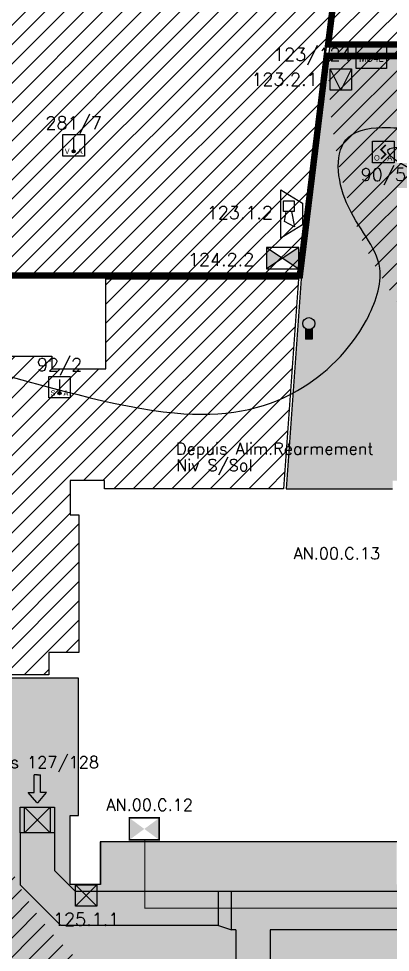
# Model space of a CAD drawing. Header units: millimetres. Extents: x 336 to 452, y 10719 to 10810.
# Drawn here: x 397.19 to 405.84, y 10745.4 to 10767.13 of the extents above; entities that cross this region are included whole.
import ezdxf
from ezdxf.enums import TextEntityAlignment as Align

# ---------------------------------------------------------------- set-up
doc = ezdxf.new("R2010")
doc.units = ezdxf.units.MM
doc.header["$LTSCALE"] = 5
doc.linetypes.add('SLD', pattern=[0])
for name, color, linetype in [('ATEIS MISE EN SECURITE', 7, 'Continuous'), ('ATEIS ZONES MES', 7, 'Continuous'), ('BEG-EXT', 10, 'Continuous'), ('JCC-ADRESSAGE', 6, 'Continuous'), ('JCC-ALARME GENERALE SELECTIVE', 3, 'Continuous'), ('JCC-CCF', 6, 'Continuous'), ('JCC-DIFFUSEUR SONORE', 3, 'Continuous'), ('JCC-FILERIE SDI', 6, 'Continuous'), ('JCC-INDICATEUR ACTION', 1, 'Continuous'), ('JCC-LOCAUX', 4, 'Continuous'), ('JCC-OPTIQUE_A', 1, 'Continuous'), ('JCC-THERMOSTATIQUE_A', 1, 'Continuous'), ('JCC-THERMOVELOCIMETRIQUE_A', 1, 'Continuous'), ('JCC-VENTOUSE_PCF', 1, 'Continuous'), ('JCC-ZONING ZDA-ZDM', 5, 'Continuous')]:
    doc.layers.add(name, color=color, linetype=linetype)
doc.styles.add('HELVL', font='ROMAND.SHX')
doc.styles.add('LOCAUX', font='romans.shx', dxfattribs={"width": 0.75})
doc.styles.add('TEXTE', font='romans.shx')
pattern_1 = [(44.99999999999999, (338.3446151864333, 10612.06473129156), (-0.2245064030267288, 0.2245064030267288), [])]

# ---------------------------------------------------------------- blocks, each defined once
blk = doc.blocks.new('clapet coupe feu_Réarm élect')
at = {"layer": 'JCC-CCF'}
h = blk.add_hatch(color=0, dxfattribs=at)
h.paths.add_polyline_path([(-3.762705020045077, 2.499999999999997), (-3.762705020045077, -2.500000000000003), (-3.552713678800501e-15, -2.664528384765027e-15)])
h.paths.add_polyline_path([(3.76270502004507, 2.499999999999997), (-3.552713678800501e-15, -2.664528384765027e-15), (3.76270502004507, -2.500000000000002)])
at = {"layer": 'JCC-CCF', "color": 0}
for p, q in [((3.76270502004507, 2.499999999999997), (-3.762705020045077, -2.500000000000003)), ((-3.762705020045077, 2.499999999999997), (3.76270502004507, -2.500000000000003))]:
    blk.add_line(p, q, dxfattribs=at)
blk.add_lwpolyline([(3.76270502004507, 2.499999999999997), (-3.762705020045077, 2.499999999999997), (-3.762705020045077, -2.500000000000003), (3.76270502004507, -2.500000000000003)], close=True, dxfattribs=at)
at = {"layer": 'JCC-ADRESSAGE', "style": 'TEXTE'}
blk.add_attdef('ADRESSE', text='', height=3, dxfattribs=at).set_placement((-3.552713678800501e-15, 4.999999999999996), align=Align.MIDDLE)
at = {"layer": 'JCC-LOCAUX', "style": 'LOCAUX', "width": 0.85, "flags": 8}
for p in [(0, 13.75), (0, 11.25), (0, 8.75)]:
    blk.add_attdef('PIECE', text='', height=1.75, dxfattribs=at).set_placement(p, align=Align.MIDDLE)
blk = doc.blocks.new('alarme générale selective')
at = {"layer": 'JCC-ALARME GENERALE SELECTIVE', "color": 0}
for p, q in [((2.499999999999996, -2.500000000000004), (-2.500000000000004, 2.499999999999996)), ((-2.500000000000004, -2.500000000000004), (2.499999999999996, 2.499999999999996))]:
    blk.add_line(p, q, dxfattribs=at)
blk.add_lwpolyline([(-2.500000000000004, 2.499999999999996), (2.499999999999996, 2.499999999999996), (2.499999999999996, -2.500000000000004), (-2.500000000000004, -2.500000000000004)], close=True, dxfattribs=at)
at = {"layer": 'JCC-ADRESSAGE', "style": 'TEXTE'}
blk.add_attdef('ADRESSE', text='', height=3, dxfattribs=at).set_placement((-3.552713678800501e-15, 4.999999999999996), align=Align.MIDDLE)
at = {"layer": 'JCC-LOCAUX', "style": 'LOCAUX', "width": 0.85, "flags": 8}
for p in [(0, 13.75), (0, 11.25), (0, 8.75)]:
    blk.add_attdef('PIECE', text='', height=1.75, dxfattribs=at).set_placement(p, align=Align.MIDDLE)
blk = doc.blocks.new('diffuseur sonore')
at = {"layer": 'JCC-DIFFUSEUR SONORE', "color": 0}
for p, q in [((-5.620961320907412, -2.498205031514408), (-2.498205031514408, 2.4982050315144)), ((-2.498205031514408, 2.4982050315144), (2.4982050315144, 2.4982050315144)), ((2.4982050315144, 2.4982050315144), (5.620961320907405, -2.498205031514408)), ((-0.5954119679657248, 0.001508468043734612), (3.030697705324316, 0.6408894384527194)), ((3.030697705324316, 0.6408894384527194), (1.754240067964917, -1.661901096924624)), ((1.754240067964917, -1.661901096924624), (-0.5954119679657247, -1.247594047713467)), ((5.620961320907405, -2.498205031514408), (-5.620961320907412, -2.498205031514408))]:
    blk.add_line(p, q, dxfattribs=at)
blk.add_lwpolyline([(-3.093616999480129, 0.6260597259223356), (-0.5954119679657248, 0.6260597259223357), (-0.5954119679657248, -1.872145305592068), (-3.093616999480129, -1.872145305592068)], close=True, dxfattribs=at)
at = {"layer": 'JCC-ADRESSAGE', "style": 'TEXTE'}
blk.add_attdef('ADRESSE', text='', height=3, dxfattribs=at).set_placement((-3.552713678800501e-15, 4.999999999999996), align=Align.MIDDLE)
at = {"layer": 'JCC-LOCAUX', "style": 'LOCAUX', "width": 0.85, "flags": 8}
for p in [(0, 13.75), (0, 11.25), (0, 8.75)]:
    blk.add_attdef('PIECE', text='', height=1.75, dxfattribs=at).set_placement(p, align=Align.MIDDLE)
blk = doc.blocks.new('optique_a')
at = {"layer": 'JCC-OPTIQUE_A', "color": 0}
blk.add_lwpolyline([(-2.500000000000004, 2.499999999999996), (2.499999999999996, 2.499999999999996), (2.499999999999996, -2.500000000000004), (-2.500000000000004, -2.500000000000004)], close=True, dxfattribs=at)
at = {"layer": 'JCC-OPTIQUE_A', "color": 0, "const_width": 0.3847028156401553}
blk.add_lwpolyline([(0.5440519393614025, 1.632155818084282), (-0.5440519393614309, 0.5440519393614258), (0.5440519393614238, -0.5440519393614325), (-0.5440519393614309, -1.632155818084268)], dxfattribs=at)
at = {"layer": 'JCC-ADRESSAGE', "style": 'TEXTE'}
blk.add_attdef('ADRESSE', text='', height=3, dxfattribs=at).set_placement((-3.552713678800501e-15, 4.999999999999996), align=Align.MIDDLE)
at = {"layer": 'JCC-LOCAUX', "style": 'LOCAUX', "width": 0.85, "flags": 8}
for p in [(0, 13.75), (0, 11.25), (0, 8.75)]:
    blk.add_attdef('PIECE', text='', height=1.75, dxfattribs=at).set_placement(p, align=Align.MIDDLE)
at = {"layer": 'JCC-OPTIQUE_A', "color": 0}
for s, p in [('O', (-1.500000000000004, -2.000000000000004)), ('A', (1.499999999999996, -2.000000000000004))]:
    blk.add_text(s, height=1.25, dxfattribs=at).set_placement(p, align=Align.CENTER)
blk = doc.blocks.new('ventouse PCF')
at = {"layer": 'JCC-VENTOUSE_PCF'}
blk.add_hatch(color=0, dxfattribs=at).paths.add_polyline_path([(-3.532460271756277e-15, -2.500000000000004), (2.499999999999996, 2.499999999999996), (-2.500000000000004, 2.499999999999996)])
at = {"layer": 'JCC-VENTOUSE_PCF', "color": 0}
for p, q in [((-3.552713678800501e-15, -2.500000000000004), (-2.500000000000004, 2.499999999999996)), ((2.499999999999996, 2.499999999999996), (-3.552713678800501e-15, -2.500000000000004))]:
    blk.add_line(p, q, dxfattribs=at)
blk.add_lwpolyline([(-2.500000000000004, 2.499999999999996), (2.499999999999996, 2.499999999999996), (2.499999999999996, -2.500000000000004), (-2.500000000000004, -2.500000000000004)], close=True, dxfattribs=at)
at = {"layer": 'JCC-ADRESSAGE', "style": 'TEXTE'}
blk.add_attdef('ADRESSE', text='', height=3, dxfattribs=at).set_placement((-3.552713678800501e-15, 4.999999999999996), align=Align.MIDDLE)
at = {"layer": 'JCC-LOCAUX', "style": 'LOCAUX', "width": 0.85, "flags": 8}
for p in [(0, 13.75), (0, 11.25), (0, 8.75)]:
    blk.add_attdef('PIECE', text='', height=1.75, dxfattribs=at).set_placement(p, align=Align.MIDDLE)
blk = doc.blocks.new('indicateur action')
at = {"layer": 'JCC-INDICATEUR ACTION'}
blk.add_hatch(color=0, dxfattribs=at).paths.add_polyline_path([(0.8030127013912307, -0.0464669295174307, -0.3153438562594669), (-0.8030127013912235, -0.04646692951743026), (-0.8030127013912236, -2.50000000000001), (0.803012701391231, -2.500000000000011)])
at = {"layer": 'JCC-INDICATEUR ACTION', "color": 0}
for p, q in [((-0.8030127013912235, -0.04646692951742981), (-0.8030127013912237, -2.500000000000011)), ((0.8030127013912306, -0.0464669295174307), (0.8030127013912308, -2.500000000000011)), ((0.8030127013912305, -2.500000000000011), (-0.803012701391224, -2.500000000000011))]:
    blk.add_line(p, q, dxfattribs=at)
blk.add_circle((3.800067569315803e-15, 1.100153974300259), 1.39984602569973, dxfattribs=at)
at = {"layer": 'JCC-ADRESSAGE', "style": 'TEXTE'}
blk.add_attdef('ADRESSE', text='', height=3, dxfattribs=at).set_placement((3.552713678800501e-15, 4.999999999999989), align=Align.MIDDLE)
at = {"layer": 'JCC-LOCAUX', "lineweight": 0, "style": 'LOCAUX', "width": 0.75, "flags": 8}
for p in [(0, 13.75), (0, 11.25), (0, 8.75)]:
    blk.add_attdef('PIECE', text='', height=1.75, dxfattribs=at).set_placement(p, align=Align.MIDDLE)
blk = doc.blocks.new('thermovelocimetrique_a')
at = {"layer": 'JCC-THERMOVELOCIMETRIQUE_A'}
blk.add_hatch(color=0, dxfattribs=at).paths.add_polyline_path([(0.3778806795185407, -1.393802816538589, 1), (-0.3778806795185333, -1.393802816538589, 1)])
at = {"layer": 'JCC-THERMOVELOCIMETRIQUE_A', "color": 0}
blk.add_line((3.663735981263017e-15, 1.771683496057104), (3.663735981263017e-15, -1.015922137020052), dxfattribs=at)
blk.add_lwpolyline([(-2.499999999999996, 2.499999999999989), (2.500000000000004, 2.499999999999989), (2.500000000000004, -2.500000000000011), (-2.499999999999996, -2.500000000000011)], close=True, dxfattribs=at)
blk.add_circle((3.663735981263017e-15, -1.393802816538589), 0.377880679518537, dxfattribs=at)
at = {"layer": 'JCC-ADRESSAGE', "style": 'TEXTE'}
blk.add_attdef('ADRESSE', text='', height=3, dxfattribs=at).set_placement((3.552713678800501e-15, 4.999999999999989), align=Align.MIDDLE)
at = {"layer": 'JCC-LOCAUX', "style": 'LOCAUX', "width": 0.75, "flags": 8}
for p in [(0, 13.75), (0, 11.25), (0, 8.75)]:
    blk.add_attdef('PIECE', text='', height=1.75, dxfattribs=at).set_placement(p, align=Align.MIDDLE)
at = {"layer": 'JCC-THERMOVELOCIMETRIQUE_A', "color": 0}
for s, p in [('V', (-1.499999999999996, -2.000000000000011)), ('A', (1.500000000000004, -2.000000000000011))]:
    blk.add_text(s, height=1.25, dxfattribs=at).set_placement(p, align=Align.CENTER)
blk = doc.blocks.new('thermostatique_a')
at = {"layer": 'JCC-THERMOSTATIQUE_A'}
blk.add_hatch(color=0, dxfattribs=at).paths.add_polyline_path([(0.3778806795185407, -1.393802816538589, 1), (-0.3778806795185333, -1.393802816538589, 1)])
at = {"layer": 'JCC-THERMOSTATIQUE_A', "color": 0}
blk.add_line((3.663735981263017e-15, 1.771683496057104), (3.663735981263017e-15, -1.015922137020052), dxfattribs=at)
blk.add_lwpolyline([(-2.499999999999996, 2.499999999999989), (2.500000000000004, 2.499999999999989), (2.500000000000004, -2.500000000000011), (-2.499999999999996, -2.500000000000011)], close=True, dxfattribs=at)
blk.add_circle((3.663735981263017e-15, -1.393802816538589), 0.377880679518537, dxfattribs=at)
at = {"layer": 'JCC-ADRESSAGE', "style": 'TEXTE'}
blk.add_attdef('ADRESSE', text='', height=3, dxfattribs=at).set_placement((3.552713678800501e-15, 4.999999999999989), align=Align.MIDDLE)
at = {"layer": 'JCC-LOCAUX', "style": 'LOCAUX', "width": 0.75, "flags": 8}
for p in [(0, 13.75), (0, 11.25), (0, 8.75)]:
    blk.add_attdef('PIECE', text='', height=1.75, dxfattribs=at).set_placement(p, align=Align.MIDDLE)
at = {"layer": 'JCC-THERMOSTATIQUE_A', "color": 0}
for s, p in [('S', (-1.499999999999996, -2.000000000000011)), ('A', (1.500000000000004, -2.000000000000011))]:
    blk.add_text(s, height=1.25, dxfattribs=at).set_placement(p, align=Align.CENTER)
blk = doc.blocks.new("VOLETS D'AMENEE D'AIR DESENFUMAGE")
at = {"color": 3, "linetype": 'SLD', "const_width": 0.3729532922600144}
blk.add_lwpolyline([(0, 5.124033840068677), (0, 0), (6.972968962860435, 0), (6.972968962860435, 5.124033840068677)], close=True, dxfattribs=at)
at = {"color": 3, "linetype": 'SLD'}
blk.add_solid([(1.13686837721616e-13, 5.124033840068577), (1.13686837721616e-13, 0), (6.972968962860975, 0), (6.972968962860975, 5.124033840068577)], dxfattribs=at)
blk = doc.blocks.new('new-FLECHE DF-csd')
blk.add_hatch(color=256).paths.add_polyline_path([(0, -0.01761592907607223), (0, 0.01761592907604381), (-0.2535379858099418, 0.231987251929894), (-0.2535379858099702, 0.07775262433818853), (-0.6999999999999886, 0.07775262433821695), (-0.6999999999999886, 0.01761592907607223), (-0.6999999999999886, 0), (-0.6999999999999886, -0.01761592907607223), (-0.6999999999999886, -0.07775262433818853), (-0.2535379858099702, -0.07775262433821695), (-0.2535379858099418, -0.231987251929894)])
for p, q in [((-0.2535379858099418, 0.07775262433818853), (-0.6999999999999886, 0.07775262433818853)), ((-0.6999999999999886, 0.01761592907607223), (-0.6999999999999886, 0.07775262433818853)), ((-0.6999999999999886, 0.01761592907607223), (-0.6999999999999886, 0)), ((-0.6999999999999886, -0.01761592907607223), (-0.6999999999999886, 0)), ((0, 0.01761592907607223), (-0.2535379858099418, 0.231987251929894)), ((-0.2535379858099418, 0.231987251929894), (-0.2535379858099418, 0.07775262433818853)), ((0, 0.01761592907607223), (0, -0.01761592907607223)), ((-0.6999999999999886, -0.01761592907607223), (-0.6999999999999886, -0.07775262433818853)), ((-0.2535379858099418, -0.07775262433818853), (-0.6999999999999886, -0.07775262433818853)), ((0, -0.01761592907607223), (-0.2535379858099418, -0.231987251929894)), ((-0.2535379858099418, -0.231987251929894), (-0.2535379858099418, -0.07775262433818853))]:
    blk.add_line(p, q)

msp = doc.modelspace()

# ---------------------------------------------------------------- hatches: boundary and pattern name
at = {"layer": 'ATEIS ZONES MES'}
h = msp.add_hatch(dxfattribs=at)
h.set_pattern_fill('DOTS', color=3, scale=0.1)
h.set_pattern_definition([(0, (180.5222437847632, 2.627616895555548), (0.079375, 0.15875), [0, -0.15875])])
edge = h.paths.add_edge_path()
edge.add_line((409.8906722525499, 10735.8307647501), (408.04448050257, 10735.83984230447))
edge.add_line((408.04448050257, 10735.83984230447), (408.0407835555983, 10742.46080774991))
edge.add_line((408.0407835555983, 10742.46080774991), (409.7407835555962, 10742.46080774958))
edge.add_line((409.7407835555962, 10742.46080774958), (409.7150803489457, 10742.73059306141))
edge.add_line((409.7150803489457, 10742.73059306141), (413.4587337399847, 10742.73039237272))
edge.add_arc((413.4387001230245, 10742.2307937501), 0.5000001295254178, 0, 87.70370250866978, ccw=False)
edge.add_line((413.9387002525499, 10742.2307937501), (413.9387002525499, 10741.4807937501))
edge.add_line((413.9387002525499, 10741.4807937501), (413.9387002525499, 10738.6307927501))
edge.add_line((413.9387002525499, 10738.6307927501), (416.6386581686758, 10738.6307927501))
edge.add_line((416.6386581686758, 10738.6307927501), (416.6386582525499, 10740.58057281335))
edge.add_line((416.6386582525499, 10740.58057281335), (419.0386672525499, 10740.58080874944))
edge.add_line((419.0386672525499, 10740.58080874944), (419.0386672525499, 10742.9807707501))
edge.add_line((419.0386672525499, 10742.9807707501), (418.8386632525499, 10742.9807707501))
edge.add_line((418.8386632525499, 10742.9807707501), (418.8386631652389, 10746.9807627501))
edge.add_line((418.8386631652389, 10746.9807627501), (416.9986192859982, 10746.98076674644))
edge.add_line((416.9986192859982, 10746.98076674644), (416.9986742525499, 10746.15619980243))
edge.add_line((416.9986742525499, 10746.15619980243), (416.9386591932703, 10746.15619980243))
edge.add_line((416.9386591932703, 10746.15619980243), (413.7286152536398, 10746.15577175377))
edge.add_line((413.7286152536398, 10746.15577175377), (413.7286702558243, 10746.9807627501))
edge.add_line((413.7286702558243, 10746.9807627501), (411.8386712525499, 10746.9807627501))
edge.add_line((411.8386712525499, 10746.9807627501), (411.8386712525499, 10748.1807637501))
edge.add_line((411.8386712525499, 10748.1807637501), (411.8880982597568, 10748.1807637501))
edge.add_line((411.8880982597568, 10748.1807637501), (411.8880982597568, 10750.1804317621))
edge.add_line((411.8880982597568, 10750.1804317621), (411.8879182525496, 10752.88076475011))
edge.add_arc((399.7934889425027, 10752.22959784914), 12.11194611400817, 3.08184260778095, 41.82779352579418)
edge.add_arc((414.5796301840628, 10766.45261254094), 8.42357784378867, 204.7625478334705, 226.8507620009996, ccw=False)
edge.add_arc((415.3491204675939, 10765.90099573858), 8.92929232174201, 176.2772942632801, 199.4728577572351, ccw=False)
edge.add_line((406.4386692525499, 10766.4807547501), (404.4261350700144, 10766.4807547501))
edge.add_line((404.4261350700144, 10766.4807547501), (404.4164583381733, 10766.40193995395))
edge.add_line((404.4164583381733, 10766.40193995395), (403.7630982525499, 10761.0807647501))
edge.add_line((403.7630982525499, 10761.0807647501), (403.4114111024925, 10756.1907577501))
edge.add_line((403.4114111024925, 10756.1907577501), (405.8886662525499, 10756.1907577501))
edge.add_line((405.8886662525499, 10756.1907577501), (405.8886662525499, 10756.3807607501))
edge.add_line((405.8886662525499, 10756.3807607501), (406.6886692525499, 10756.3807607501))
edge.add_line((406.6886692525499, 10756.3807607501), (406.6886692525499, 10746.9807587501))
edge.add_line((406.6886692525499, 10746.9807587501), (405.9886722525499, 10746.9807587501))
edge.add_line((405.9886722525499, 10746.9807587501), (405.9886722525499, 10747.9708727501))
edge.add_line((405.9886722525499, 10747.9708727501), (399.0886712525499, 10747.9708727501))
edge.add_line((399.0886712525499, 10747.9708727501), (399.0886712525499, 10746.9807587501))
edge.add_line((399.0886712525499, 10746.9807587501), (398.3886662525499, 10746.9807587501))
edge.add_line((398.3886662525499, 10746.9807587501), (398.3886662525499, 10748.5807597501))
edge.add_line((398.3886662525499, 10748.5807597501), (398.5786682525499, 10748.5807597501))
edge.add_line((398.5786682525499, 10748.5807597501), (398.5786682525499, 10751.7807577501))
edge.add_line((398.5786682525499, 10751.7807577501), (394.4136762147349, 10751.78076011217))
edge.add_line((394.4136762147349, 10751.78076011217), (391.3886742525499, 10751.7807617501))
edge.add_line((391.3886742525499, 10751.7807617501), (391.3886742525498, 10752.3007627501))
edge.add_line((391.3886742525498, 10752.3007627501), (391.3086762525499, 10752.3007627501))
edge.add_line((391.3086762525499, 10752.3007627501), (387.6886772525499, 10752.3007627501))
edge.add_line((387.6886772525499, 10752.3007627501), (387.6886772525499, 10751.5307617501))
edge.add_line((387.6886772525499, 10751.5307617501), (386.8886662525499, 10751.5307617501))
edge.add_line((386.8886662525499, 10751.5307617501), (386.8886662525499, 10749.0307637501))
edge.add_line((386.8886662525499, 10749.0307637501), (386.9636672525499, 10749.0307637501))
edge.add_line((386.9636672525499, 10749.0307637501), (386.9636672525499, 10748.1807627501))
edge.add_line((386.9636672525499, 10748.1807627501), (394.8886702525498, 10748.1807627501))
edge.add_line((394.8886702525498, 10748.1807627501), (394.8886702525499, 10741.1307657501))
edge.add_line((394.8886702525499, 10741.1307657501), (398.8393532525499, 10741.1307657501))
edge.add_arc((398.8386723476368, 10740.83076861791), 0.2999979049188711, -0.00035672708821721244, 89.86995572093178, ccw=False)
edge.add_line((399.1386702525498, 10740.8307667501), (399.0386712490592, 10740.8307667501))
edge.add_line((399.0386712490592, 10740.8307667501), (399.0386712490592, 10737.5307617501))
edge.add_line((399.0386712490592, 10737.5307617501), (399.1386702525499, 10737.53058720274))
edge.add_arc((399.3615563180475, 10737.49319793759), 0.2260003436760299, 170.4772636533525, 289.9515164293133)
edge.add_arc((399.4254461426937, 10736.75327992337), 0.5276476418701864, -13.426115063699626, 88.56355471677648, ccw=False)
edge.add_line((399.9386732525499, 10736.6307647501), (399.93867325255, 10734.0307657501))
edge.add_arc((399.4320900541685, 10733.94458499981), 0.513861516951021, -89.2651142690948, 9.654817316286994, ccw=False)
edge.add_line((399.4386807515243, 10733.43076575016), (399.0386222525499, 10733.4307597501))
edge.add_line((399.0386222525499, 10733.4307597501), (399.0386826402539, 10730.9307597501))
edge.add_line((399.0386826402539, 10730.9307597501), (400.3388652525499, 10730.9307597501))
edge.add_line((400.3388652525499, 10730.9307597501), (400.3388652525499, 10731.0493257501))
edge.add_line((400.3388652525499, 10731.0493257501), (401.9388642525499, 10731.0493257501))
edge.add_line((401.9388642525499, 10731.0493257501), (401.9388642525499, 10730.9307597501))
edge.add_line((401.9388642525499, 10730.9307597501), (403.4384742525499, 10730.9307597501))
edge.add_line((403.4384742525499, 10730.9307597501), (403.43847425255, 10731.0493257501))
edge.add_line((403.43847425255, 10731.0493257501), (405.0384732525499, 10731.0493257501))
edge.add_line((405.0384732525499, 10731.0493257501), (405.0384732525499, 10730.9307597501))
edge.add_line((405.0384732525499, 10730.9307597501), (406.338976623582, 10730.9307597501))
edge.add_line((406.338976623582, 10730.9307597501), (406.338976623582, 10731.09075679169))
edge.add_line((406.338976623582, 10731.09075679169), (406.3386646502514, 10733.4307517501))
edge.add_line((406.3386646502514, 10733.4307517501), (406.0387132525499, 10733.4307597501))
edge.add_line((406.0387132525499, 10733.4307597501), (406.0387132525499, 10734.0307657501))
edge.add_line((406.0387132525499, 10734.0307657501), (409.8906722525499, 10734.0307657501))
edge.add_line((409.8906722525499, 10734.0307657501), (409.8906722525499, 10734.0307557501))
edge.add_line((409.8906722525499, 10734.0307557501), (418.8386632525499, 10734.0307557501))
edge.add_line((418.8386632525499, 10734.0307557501), (418.8386632525499, 10735.3808097501))
edge.add_line((418.8386632525499, 10735.3808097501), (419.2561822525499, 10735.3808097501))
edge.add_line((419.2561822525499, 10735.3808097501), (419.2561822525499, 10737.1808097501))
edge.add_line((419.2561822525499, 10737.1808097501), (416.7386642525499, 10737.18057181335))
edge.add_line((416.7386642525499, 10737.18057181335), (416.7386642525499, 10735.83056881335))
edge.add_line((416.7386642525499, 10735.83056881335), (409.8906722525499, 10735.8308067501))
edge.add_line((409.8906722525499, 10735.8308067501), (409.8906722525499, 10735.8307647501))
at = {"layer": 'JCC-ZONING ZDA-ZDM', "linetype": 'Continuous'}
h = msp.add_hatch(dxfattribs=at)
h.set_pattern_fill('ANSI31', color=113, scale=0.1)
h.set_pattern_definition([(45, (0, 0), (-0.2245064030267289, 0.2245064030267289), [])])
h.paths.add_polyline_path([(368.968781554127, 10775.3407627501), (377.0037805541281, 10775.34076275012), (378.2637805541271, 10775.3407627501), (378.263780554127, 10775.5407627501), (383.1032974722708, 10775.51665797797), (383.1032974722707, 10778.8007617501), (384.7132974722707, 10778.8007617501), (384.7132974722709, 10775.52895972928), (386.9932974722696, 10775.5407627501), (386.9932974722696, 10779.5407627501), (384.7732974722708, 10779.5407627501), (384.7732974722708, 10780.7807617501), (387.8137745115377, 10780.78076175009), (387.813774846625, 10783.08075615076), (392.038782554127, 10783.08075615076), (392.038782554127, 10781.3807607501), (392.0387825541269, 10780.9807627501), (398.238775544207, 10780.98051475162), (398.3887775541269, 10780.98051475162), (398.3887775541269, 10782.0107997501), (401.2387755541269, 10782.0107997501), (401.2387755541269, 10773.5057607501), (405.2082006906494, 10773.5057607501), (403.6924275541269, 10761.1607667501), (387.468783554127, 10761.1607667501), (387.468783554127, 10758.8807667501), (385.218777554127, 10758.8807667501), (385.218777554127, 10759.6607647501), (384.288777554127, 10759.6607647501), (384.2887775541269, 10758.25078870234), (381.5437815541268, 10758.25078870234), (381.5437815541268, 10764.49078870234), (381.7837815541267, 10764.49078870234), (381.7837815541267, 10766.8807617501), (377.038782554127, 10766.8807617501), (377.038782554127, 10770.34328610439), (370.9137815541269, 10770.34328610439), (370.9137815541269, 10762.6307607501), (368.968781554127, 10762.6307607501), (368.968781554127, 10771.4807587501)])
h.paths.add_polyline_path([(396.150397431565, 10773.8557667501), (399.3137885541275, 10773.8557667501), (399.3137885541275, 10771.9307617501), (396.150397431565, 10771.9307617501)], flags=16)
at = {"layer": 'JCC-ZONING ZDA-ZDM'}
h = msp.add_hatch(dxfattribs=at)
h.set_pattern_fill('ANSI31', color=3, scale=0.1, style=0)
h.set_pattern_definition(pattern_1)
edge = h.paths.add_edge_path()
edge.add_line((410.4387805541269, 10773.6807637501), (410.4387805541269, 10773.9807627501))
edge.add_line((410.4387805541269, 10773.9807627501), (410.5612790541269, 10773.9807627501))
edge.add_line((410.5612790541269, 10773.9807627501), (410.5612790541269, 10775.9057657501))
edge.add_line((410.5612790541269, 10775.9057657501), (410.5012805541269, 10775.9057657501))
edge.add_line((410.5012805541269, 10775.9057657501), (410.5012805541269, 10777.6557657501))
edge.add_line((410.5012805541269, 10777.6557657501), (410.5612790541269, 10777.6557657501))
edge.add_line((410.5612790541269, 10777.6557657501), (410.5637805541269, 10780.7557647501))
edge.add_line((410.5637805541269, 10780.7557647501), (408.6012790541269, 10780.7557647501))
edge.add_line((408.6012790541269, 10780.7557647501), (408.6012790541269, 10775.9557647501))
edge.add_line((408.6012790541269, 10775.9557647501), (406.4137785541269, 10775.9557647501))
edge.add_line((406.4137785541269, 10775.9557647501), (406.4137785541269, 10773.9807627501))
edge.add_line((406.413778554127, 10773.9807627501), (406.713782554127, 10773.9807627501))
edge.add_line((406.7137825541269, 10773.9807627501), (406.7137825541269, 10773.6807637501))
edge.add_line((406.7137825541269, 10773.6807637501), (406.7137825541261, 10773.3807647501))
edge.add_arc((414.3420165582845, 10766.55041771495), 10.23931612183547, 138.1586249255844, 156.8124121045599)
edge.add_line((404.9298256537939, 10770.5820745729), (404.4262463715914, 10766.4807547501))
edge.add_line((404.4262463715914, 10766.4807547501), (406.440383586781, 10766.48076275648))
edge.add_line((406.440383586781, 10766.48076275648), (406.440382295906, 10766.80550395501))
edge.add_line((406.4403822959061, 10766.80550395501), (406.4503775282676, 10766.93991486183))
edge.add_line((406.4503775282676, 10766.93991486184), (406.5790961267524, 10767.86422124876))
edge.add_arc((412.978561861513, 10766.89970270036), 6.471743020282885, 148.6020558373468, 171.4289716146066, ccw=False)
edge.add_line((407.454479464898, 10770.27134494057), (407.8433972322929, 10770.90854593627))
edge.add_line((407.8433972322929, 10770.90854593627), (408.3266333664953, 10771.55577762087))
edge.add_arc((414.7511899035689, 10766.25506235303), 8.329016091278103, 121.1819392426691, 140.4749483844487, ccw=False)
edge.add_line((410.4387805541336, 10773.38076475011), (410.4387805541269, 10773.6807593645))
h = msp.add_hatch(dxfattribs=at)
h.set_pattern_fill('ANSI31', color=151, scale=0.1, style=0)
h.set_pattern_definition(pattern_1)
edge = h.paths.add_edge_path()
edge.add_arc((392.0201516789472, 10747.81183593393), 4.634851848181442, 11.93163497442763, 58.90605781934017)
edge.add_line((394.4137875163119, 10751.78076011217), (391.3887855541269, 10751.7807617501))
edge.add_line((391.3887855541269, 10751.7807617501), (391.3887855541269, 10752.3007627501))
edge.add_line((391.3887855541269, 10752.3007627501), (391.3087875541269, 10752.3007627501))
edge.add_line((391.3087875541269, 10752.3007627501), (387.6887885541269, 10752.3007627501))
edge.add_line((387.6887885541269, 10752.3007627501), (387.688788554127, 10751.5307617501))
edge.add_line((387.688788554127, 10751.5307617501), (386.8887775541269, 10751.5307617501))
edge.add_line((386.8887775541269, 10751.5307617501), (386.8887775541269, 10749.0307637501))
edge.add_line((386.8887775541269, 10749.0307637501), (386.9637785541269, 10749.0307637501))
edge.add_line((386.9637785541269, 10749.0307637501), (386.9637785541269, 10748.1807627501))
edge.add_line((386.9637785541269, 10748.1807627501), (394.8887815541269, 10748.1807627501))
edge.add_line((394.8887815541269, 10748.1807627501), (394.8887815541269, 10741.1307657501))
edge.add_line((394.8887815541269, 10741.1307657501), (398.838102744302, 10741.1307657501))
edge.add_arc((398.8387836492138, 10740.83076861791), 0.2999979049188683, -0.00035672708821721244, 90.13004427882942, ccw=False)
edge.add_line((399.1387815541269, 10740.8307667501), (399.0387825506363, 10740.8307667501))
edge.add_line((399.0387825506363, 10740.8307667501), (399.0387825506363, 10737.5307617501))
edge.add_line((399.0387825506363, 10737.5307617501), (399.1387815541269, 10737.53058720274))
edge.add_arc((399.3616676196255, 10737.49319793759), 0.226000343676682, 170.4772636538478, 289.9515164289256)
edge.add_arc((399.4255574442707, 10736.75327992337), 0.5276476418701879, -13.426115063698205, 88.56355471677028, ccw=False)
edge.add_line((399.9387845541269, 10736.6307647501), (399.938784554127, 10734.0307657501))
edge.add_arc((399.4322013557421, 10733.94458499981), 0.5138615169541343, -90.73316709279169, 9.654817316022218, ccw=False)
edge.add_line((399.4256260708568, 10733.4307655527), (399.0387335541269, 10733.4307597501))
edge.add_line((399.0387335541269, 10733.4307597501), (399.0387939418309, 10730.9307597501))
edge.add_line((399.0387939418309, 10730.9307597501), (400.3389765541269, 10730.9307597501))
edge.add_line((400.3389765541269, 10730.9307597501), (400.3389765541269, 10731.0493257501))
edge.add_line((400.3389765541269, 10731.0493257501), (401.9389755541269, 10731.0493257501))
edge.add_line((401.9389755541269, 10731.0493257501), (401.9389755541269, 10730.9307597501))
edge.add_line((401.9389755541269, 10730.9307597501), (403.4385855541269, 10730.9307597501))
edge.add_line((403.4385855541269, 10730.9307597501), (403.4385855541269, 10731.0493257501))
edge.add_line((403.4385855541269, 10731.0493257501), (405.0385845541269, 10731.0493257501))
edge.add_line((405.0385845541269, 10731.0493257501), (405.0385845541269, 10730.9307597501))
edge.add_line((405.0385845541269, 10730.9307597501), (406.339087925159, 10730.9307597501))
edge.add_line((406.339087925159, 10730.9307597501), (406.339087925159, 10731.09075679169))
edge.add_line((406.339087925159, 10731.09075679169), (406.3387759518284, 10733.4307517501))
edge.add_line((406.3387759518284, 10733.4307517501), (406.0388245541269, 10733.4307597501))
edge.add_line((406.0388245541269, 10733.4307597501), (406.0388245541269, 10734.0307657501))
edge.add_line((406.0388245541269, 10734.0307657501), (409.8907835541269, 10734.0307657501))
edge.add_line((409.8907835541269, 10734.0307657501), (409.8907835541269, 10734.0307557501))
edge.add_line((409.8907835541269, 10734.0307557501), (418.8387745541269, 10734.0307557501))
edge.add_line((418.8387745541269, 10734.0307557501), (418.8387745541269, 10735.3808097501))
edge.add_line((418.8387745541269, 10735.3808097501), (419.256293554127, 10735.3808097501))
edge.add_line((419.256293554127, 10735.3808097501), (419.256293554127, 10737.1808097501))
edge.add_line((419.256293554127, 10737.1808097501), (416.738775554127, 10737.18057181335))
edge.add_line((416.738775554127, 10737.18057181335), (416.738775554127, 10735.83056881335))
edge.add_line((416.738775554127, 10735.83056881335), (409.8907835541269, 10735.8308067501))
edge.add_line((409.8907835541269, 10735.8308067501), (409.8907835541269, 10735.8307647501))
edge.add_line((409.8907835541269, 10735.8307647501), (408.0445273038872, 10735.83053222238))
edge.add_line((408.0445273038872, 10735.83053222238), (408.0407788459966, 10742.46924230687))
edge.add_line((408.0407788459966, 10742.46924230687), (409.7407835555962, 10742.46080774958))
edge.add_line((409.7407835555962, 10742.46080774958), (413.4188313708402, 10742.73039451769))
edge.add_arc((413.4388114246012, 10742.2307937501), 0.5000001295256858, 0, 92.29015468284888, ccw=False)
edge.add_line((413.9388115541269, 10742.2307937501), (413.9388115541269, 10741.4807937501))
edge.add_line((413.9388115541269, 10741.4807937501), (413.938811554127, 10738.6307927501))
edge.add_line((413.938811554127, 10738.6307927501), (416.6387694702528, 10738.6307927501))
edge.add_line((416.6387694702528, 10738.6307927501), (416.638769554127, 10740.58057281335))
edge.add_line((416.638769554127, 10740.58057281335), (419.0387785541269, 10740.58080874944))
edge.add_line((419.0387785541269, 10740.58080874944), (419.0387785541269, 10742.9807707501))
edge.add_line((419.0387785541269, 10742.9807707501), (418.8387745541269, 10742.9807707501))
edge.add_line((418.8387745541269, 10742.9807707501), (418.8387744668159, 10746.9807627501))
edge.add_line((418.8387744668159, 10746.9807627501), (416.9987305875753, 10746.98076674644))
edge.add_line((416.9987305875753, 10746.98076674644), (416.9987855541269, 10746.15619980243))
edge.add_line((416.9987855541269, 10746.15619980243), (416.9387704948473, 10746.15619980243))
edge.add_line((416.9387704948473, 10746.15619980243), (413.7287265552168, 10746.15577175377))
edge.add_line((413.7287265552168, 10746.15577175377), (413.7287815574014, 10746.9807627501))
edge.add_line((413.7287815574014, 10746.9807627501), (411.8387825541269, 10746.9807627501))
edge.add_line((411.8387825541269, 10746.9807627501), (411.8387825541269, 10748.1807637501))
edge.add_line((411.8387825541269, 10748.1807637501), (411.8882095613337, 10748.1807637501))
edge.add_line((411.8882095613337, 10748.1807637501), (411.8882095613337, 10750.1804317621))
edge.add_line((411.8882095613337, 10750.1804317621), (411.8880295541266, 10752.88076475011))
edge.add_arc((399.7936002440798, 10752.22959784914), 12.11194611400817, 3.08184260778095, 41.82779352579418)
edge.add_arc((414.5797414856389, 10766.45261254094), 8.42357784378672, 204.7625478334619, 226.8507620009956, ccw=False)
edge.add_arc((415.3492317691705, 10765.90099573858), 8.92929232174158, 176.2772942632799, 199.472857757236, ccw=False)
edge.add_line((406.4387805541269, 10766.4807547501), (404.4262469083965, 10766.4807547501))
edge.add_line((404.4262469083965, 10766.4807547501), (404.4165696397503, 10766.40193995395))
edge.add_arc((414.9022211651039, 10765.92850946662), 10.49633385223081, 177.4148331195523, 201.7245576819948)
edge.add_arc((414.3987373882017, 10766.26128050839), 10.16386919342349, 204.5188853169484, 221.0928469376791)
edge.add_arc((399.9434209103388, 10752.31524203816), 9.948101105948062, -30.49945993919232, 46.91509516287613, ccw=False)
edge.add_arc((402.7812327498909, 10749.97691257061), 6.342247541676095, 190.969530072079, 334.6977683753548, ccw=False)
h = msp.add_hatch(dxfattribs=at)
h.set_pattern_fill('ANSI31', color=1, scale=0.1, style=0)
h.set_pattern_definition(pattern_1)
h.paths.add_polyline_path([(403.7030561401524, 10761.0807647501), (403.3508465443623, 10756.1907577501), (399.1887845541269, 10756.1907577501), (399.1887845541269, 10756.3807607501), (398.3887855541269, 10756.3807607501), (398.3887855541269, 10755.5807607501), (398.5887820541269, 10755.5807607501), (398.5887820541269, 10752.3807647501), (397.8887885541269, 10752.3807647501), (397.8880563667192, 10751.86075875063), (392.8887885541269, 10751.86076233192), (392.8887885541269, 10757.2304387501), (391.773943554127, 10757.2310487501), (391.788782554127, 10758.9807627501), (392.3887815541269, 10758.9807627501), (392.3887815541269, 10759.5807647501), (391.3887855541269, 10759.5807647501), (391.3887855541269, 10761.08076475013), (394.8331352245399, 10761.0807647501), (394.8331352245399, 10760.6182657501), (395.7331402245399, 10760.6182657501), (395.7331402245399, 10759.2807617501), (397.9637785541269, 10759.2807617501), (397.9637785541269, 10758.9807627501), (399.213785554127, 10758.9807627501), (399.213785554127, 10761.0807647501)])

# ---------------------------------------------------------------- linework, layer by layer
at = {"layer": 'ATEIS MISE EN SECURITE', "color": 1}
for p, q in [((405.0449695583762, 10766.47599836942), (405.7449695583762, 10766.47599836942)), ((405.0449695583762, 10765.97599836942), (405.0449695583762, 10766.47599836942)), ((405.7449695583762, 10766.47599836942), (405.7449695583762, 10765.97599836942)), ((405.7449695583762, 10765.97599836942), (405.0449695583762, 10765.97599836942))]:
    msp.add_line(p, q, dxfattribs=at)
at = {"layer": 'ATEIS MISE EN SECURITE', "color": 3, "linetype": 'Continuous', "const_width": 0.025}
msp.add_lwpolyline([(400.127170917764, 10748.00691750557), (400.127170917764, 10746.42901696599), (406.7972787870603, 10746.42901696599), (406.7972787870603, 10754.5026667089), (406.5026975615387, 10754.5026667089)], dxfattribs=at)
at = {"layer": 'ATEIS ZONES MES', "color": 3}
for points in [[(406.4386692525499, 10766.4807547501), (404.4261350700144, 10766.4807547501), (404.4164583381733, 10766.40193995395), (403.7630982525499, 10761.0807647501), (403.4114111024925, 10756.1907577501), (405.8886662525499, 10756.1907577501)], [(405.9886722525499, 10747.9708727501), (399.0886712525499, 10747.9708727501), (399.0886712525499, 10746.9807587501), (398.3886662525499, 10746.9807587501), (398.3886662525499, 10748.5807597501), (398.5786682525499, 10748.5807597501), (398.5786682525499, 10751.7807577501), (394.4136762147349, 10751.78076011217)]]:
    msp.add_lwpolyline(points, dxfattribs=at)
at = {"layer": 'BEG-EXT', "color": 8}
for p, q in [((397.2229243936575, 10748.1807627501), (397.2229243936575, 10746.9691419511)), ((398.0229243936575, 10748.1807627501), (398.0229243936575, 10747.300512801)), ((398.0229243936575, 10747.300512801), (398.5002789595169, 10746.82315823514)), ((397.2229243936575, 10746.9691419511), (398.1689081096184, 10746.02315823514)), ((398.5002789595169, 10746.82315823514), (406.6332298175636, 10746.82315823514)), ((401.8387929280362, 10746.02315823514), (401.8387929280362, 10746.82315823514)), ((402.1387929280362, 10745.92315823514), (402.1387929280362, 10746.82315823514)), ((401.8387929280362, 10746.02315823514), (398.1689081096184, 10746.02315823514)), ((401.8387929280362, 10746.02315823514), (402.1387929280362, 10745.92315823514)), ((402.2387929280362, 10745.92315823514), (402.1387929280362, 10745.92315823514)), ((402.2387929280362, 10745.92315823514), (402.2387929280362, 10743.63662246131)), ((407.0060220236995, 10745.92315823514), (403.0387929280363, 10745.92315823514)), ((403.0387929280363, 10745.92315823514), (403.0387929280362, 10743.63662246131))]:
    msp.add_line(p, q, dxfattribs=at)
msp.add_lwpolyline([(397.2229243936575, 10748.7807627501), (398.0229243936575, 10748.7807627501), (398.0229243936575, 10748.1807627501), (397.2229243936575, 10748.1807627501)], close=True, dxfattribs=at)
for points in [[(397.3229243936576, 10748.1807627501), (397.3229243936575, 10748.7807627501), (397.9229243936575, 10748.7807627501), (397.9229243936575, 10748.1807627501), (397.3229243936576, 10748.1807627501), (397.9229243936575, 10748.7807627501)], [(397.3229243936575, 10748.7807627501), (397.9229243936575, 10748.1807627501)]]:
    msp.add_lwpolyline(points, dxfattribs=at)
at = {"layer": 'JCC-FILERIE SDI', "start_tangent": (0, -1), "end_tangent": (1, 0)}
msp.add_spline([(425.9034961768542, 10735.62956678348), (425.622414959137, 10734.95071673053), (424.7687317294771, 10732.8876730912), (423.7269031488402, 10731.85232161548), (421.6346722506353, 10731.82098784915), (420.9740528485479, 10732.94207828514), (420.7472266739343, 10736.2789037054), (419.6177505788509, 10737.01613022665), (418.9377596587708, 10737.94918239452), (417.8313341381951, 10739.08957954551), (417.5777783325588, 10738.490583013), (417.0015149977633, 10737.60360742266), (417.4855760345281, 10736.00244398407), (418.0733646565775, 10734.28608871741), (418.0503140820698, 10732.37390754798), (417.1398179308611, 10733.26088313832), (416.1140694210623, 10734.76989342186), (415.4225532137283, 10735.79509900095), (415.4801796499975, 10736.68207459129), (415.4917049372514, 10737.32714770133), (413.6203481238592, 10734.85679386434), (414.5777108549368, 10734.39554124208), (415.0335453453798, 10734.0307657501), (415.4100220456941, 10731.76470631539), (413.0887825541269, 10733.73078071886), (413.2158705302311, 10736.67124840139), (412.5388095541269, 10736.20489653444), (412.1422519099228, 10735.31974430324), (411.67339397337, 10733.9307657501), (411.3636132680684, 10731.70367730748), (407.8253562485182, 10731.76127322151), (409.8653284948103, 10734.03054818699), (410.7873499332729, 10735.51652030985), (410.4416995074913, 10738.43902768255), (411.2593876670269, 10739.40373807523), (407.8452445799589, 10739.91020438568), (408.0063235593554, 10734.57323934823), (405.8225326800701, 10731.18529851626), (401.6351015906056, 10731.36760230959), (397.3688302859934, 10731.60149073358), (397.2863793351912, 10728.48642209369), (393.658353819496, 10728.63346013045), (393.7671642073683, 10731.74852877034), (395.6160270878403, 10735.49485455565), (402.8295663602582, 10735.4924163572), (402.8614096318351, 10741.75442687171), (398.9889197958718, 10742.77963219464), (397.3408062883138, 10744.16193182593), (396.381367368771, 10744.36405264688), (394.5834256408613, 10749.98540407096), (388.8627823706728, 10749.95424353437), (387.4451746081916, 10751.19831317692), (388.2173678263024, 10751.83186720662), (392.4273381170358, 10752.11465873341), (394.1676534086763, 10752.21833122497), (396.0001709983475, 10754.19962713261), (393.8675529246261, 10759.11607811542), (400.817732847281, 10757.95487422095), (403.6784216983281, 10758.4784234413), (405.2804335429225, 10760.11414463324), (405.591615784828, 10761.32365677861), (404.8194230806653, 10762.84418639865), (404.8660217314895, 10764.37254508942), (405.7649925954443, 10764.60292823322), (406.9405698395431, 10764.70660072478), (408.1507229454033, 10765.57053789828), (407.6858691788838, 10764.61636596486), (405.9252078488498, 10764.12964895779), (412.3839570991265, 10760.04607682799), (408.7419724942919, 10758.59466220232), (411.01246179252, 10752.20666536396), (409.4331052963062, 10744.9299031333), (415.8093043357522, 10747.13163388808), (417.2666518662949, 10746.7307627501), (416.2700177359789, 10742.76035525653), (419.4326100090393, 10742.28786239759), (422.5098565663323, 10742.0229217566), (423.2244228342257, 10741.79253835664), (423.5701809378927, 10741.21658024097), (423.7315344454983, 10739.64997429956), (424.4124422490772, 10738.5286337876), (425.5534436314144, 10738.13698223821), (426.3371616228309, 10738.6438253595), (426.5907179424153, 10739.76118409365), (424.3663411000618, 10742.46818744221), (423.9975324218872, 10743.32060553536), (424.2283049060536, 10744.21291415661), (422.4534137526516, 10746.65497686418), (423.1218793854778, 10747.65714402643), (429.9563629061957, 10749.13159681278), (429.8872111826727, 10746.58586186981), (430.2134099616119, 10746.08880873723), (435.0194460093434, 10746.49197936696), (437.093994117397, 10746.64172843605), (435.3653618950922, 10744.01311877178), (434.5009668928989, 10743.04550910672), (437.9700721889261, 10742.52714664892), (436.5063632774295, 10741.13332793729), (434.5009668928989, 10739.54368357904), (436.6446667244755, 10739.44001108748), (437.9700721889261, 10739.23266610436), (438.3621493556238, 10737.35013539815), (437.9472400423819, 10735.97935510336), (437.3133502713172, 10733.69856080138), (436.7601375110293, 10732.88070046157), (431.7927474417442, 10732.91525795876), (430.7900489925048, 10736.20973850332), (428.0009341026096, 10732.90373862225), (428.2660157094478, 10735.42643540454), (428.2429651349402, 10737.24646316276), (428.312116344515, 10738.04128534188), (427.8231995458365, 10738.2796115036), (428.8889145541269, 10739.53430246717)], degree=3, dxfattribs=at)
at = {"layer": 'JCC-ZONING ZDA-ZDM', "color": 1, "const_width": 0.15}
msp.add_lwpolyline([(413.895316409552, 10766.5675977081), (413.5524884062775, 10766.53669576825), (406.4416757762491, 10766.53388763511), (406.4416757762491, 10766.53388763511), (404.3904403489822, 10766.53388763511), (405.2677378819502, 10773.63181769045)], dxfattribs=at)
at = {"layer": 'JCC-ZONING ZDA-ZDM', "color": 113, "linetype": 'Continuous'}
msp.add_lwpolyline([(405.2082006906494, 10773.5057607501), (403.6924275541269, 10761.1607667501), (387.468783554127, 10761.1607667501), (387.468783554127, 10758.8807667501), (385.218777554127, 10758.8807667501), (385.218777554127, 10759.6607647501), (384.288777554127, 10759.6607647501), (384.2887775541269, 10758.25078870234), (381.5437815541268, 10758.25078870234), (381.5437815541268, 10764.49078870234), (381.7837815541267, 10764.49078870234), (381.7837815541267, 10766.8807617501), (377.038782554127, 10766.8807617501)], dxfattribs=at)
at = {"layer": 'JCC-ZONING ZDA-ZDM', "color": 113}
msp.add_lwpolyline([(398.9887755541269, 10773.4557607501), (398.9887755541269, 10773.5057607501), (405.208204554127, 10773.5057607501), (403.6924275541269, 10761.1607667501), (385.1402749718922, 10761.15577015128)], dxfattribs=at)
at = {"layer": 'JCC-ZONING ZDA-ZDM', "color": 3}
msp.add_lwpolyline([(404.9298256537939, 10770.5820745729), (404.4262463715914, 10766.4807547501), (406.440383586781, 10766.48076275648), (406.4403822959061, 10766.80550395501), (406.4503775282676, 10766.93991486184), (406.5790961267523, 10767.86422124876, -0.09993188313635071)], format="xyb", dxfattribs=at)
at = {"layer": 'JCC-ZONING ZDA-ZDM', "color": 151}
for points in [[(406.4387805541269, 10766.4807547501), (404.4262463715914, 10766.4807547501), (404.4165696397504, 10766.40193995395), (403.7632095541269, 10761.0807647501), (403.4115224040695, 10756.1907577501), (405.8887775541269, 10756.1907577501)], [(405.9887835541269, 10747.9708727501), (399.0887825541269, 10747.9708727501), (399.0887825541269, 10746.9807587501), (398.3887775541269, 10746.9807587501), (398.3887775541269, 10748.5807597501), (398.5787795541269, 10748.5807597501), (398.5787795541269, 10751.7807577501), (394.4137875163119, 10751.78076011217)]]:
    msp.add_lwpolyline(points, dxfattribs=at)
at = {"layer": 'JCC-ZONING ZDA-ZDM', "color": 11, "true_color": 0xff6878, "const_width": 0.15}
msp.add_lwpolyline([(418.9887755541269, 10742.9807707501), (418.9887755547818, 10748.3449497501), (412.1140885541267, 10748.3449497501), (412.1140885541268, 10752.4807397501), (412.1140885541268, 10753.0807607501), (413.7327331573177, 10766.26343782609), (404.3556870287616, 10766.2648512685), (403.7331328471147, 10761.15745240394), (391.3864002079443, 10761.15745240394), (391.3887855541269, 10757.2304387501), (392.8087875541269, 10757.23048252355), (392.8087875541269, 10752.2804417501), (391.3887911301244, 10752.28005930664)], dxfattribs=at)
at = {"layer": 'JCC-ZONING ZDA-ZDM', "color": 1}
for points in [[(403.7030561401524, 10761.0807647501), (403.3508465443623, 10756.1907577501), (399.1887845541269, 10756.1907577501), (399.1887845541269, 10756.3807607501), (398.3887855541269, 10756.3807607501), (398.3887855541269, 10755.5807607501), (398.5887820541269, 10755.5807607501), (398.5887820541269, 10752.3807647501), (397.8887885541269, 10752.3807647501), (397.8880563667192, 10751.86075875063), (392.8887885541269, 10751.86076233192)], [(395.7331402245399, 10759.2807617501), (397.9637785541269, 10759.2807617501), (397.9637785541269, 10758.9807627501), (399.213785554127, 10758.9807627501), (399.213785554127, 10761.0807647501), (403.7030561401523, 10761.0807647501)]]:
    msp.add_lwpolyline(points, dxfattribs=at)

# ---------------------------------------------------------------- block references
at = {"layer": 'ATEIS MISE EN SECURITE', "linetype": 'Continuous', "xscale": 0.1, "yscale": 0.1, "zscale": 0.1, "rotation": 180}
msp.add_blockref("VOLETS D'AMENEE D'AIR DESENFUMAGE", (400.4607482210358, 10748.5270040505), dxfattribs=at)
at = {"layer": 'BEG-EXT', "xscale": -0.9193241690468312, "yscale": 0.9193241690468312, "zscale": 0.9193241690468259, "rotation": 90}
msp.add_blockref('new-FLECHE DF-csd', (397.62387607139, 10748.88937344069), dxfattribs=at)
at = {"layer": 'JCC-ALARME GENERALE SELECTIVE', "lineweight": 0}
ref = msp.add_blockref('alarme générale selective', (398.7587471246557, 10746.71949018745), dxfattribs=dict(at, xscale=0.1, yscale=0.1))
ref.add_attrib('ADRESSE', '125.1.1', dxfattribs={"layer": 'JCC-ADRESSAGE', "height": 0.3000000000000173, "style": 'TEXTE'}).set_placement((398.7587471246557, 10746.16805390308), align=Align.MIDDLE)
at = {"layer": 'JCC-CCF', "lineweight": 0}
ref = msp.add_blockref('clapet coupe feu_Réarm élect', (403.334413747083, 10761.55948683515), dxfattribs=dict(at, xscale=0.1, yscale=0.1))
ref.add_attrib('ADRESSE', '124.2.2', dxfattribs={"layer": 'JCC-ADRESSAGE', "height": 0.3, "style": 'TEXTE'}).set_placement((401.8986454941497, 10761.52722887915), align=Align.MIDDLE)
at = {"layer": 'JCC-DIFFUSEUR SONORE', "lineweight": 0}
ref = msp.add_blockref('diffuseur sonore', (403.5402968377185, 10762.58753116596), dxfattribs=dict(at, xscale=0.1, yscale=0.1, rotation=270))
ref.add_attrib('ADRESSE', '123.1.2', dxfattribs={"layer": 'JCC-ADRESSAGE', "height": 0.2999999999999318, "style": 'TEXTE'}).set_placement((402.3361155701101, 10762.61981897577), align=Align.MIDDLE)
at = {"layer": 'JCC-INDICATEUR ACTION', "lineweight": 0, "xscale": 0.1, "yscale": 0.1}
msp.add_blockref('indicateur action', (403.9416662153046, 10759.92558896202), dxfattribs=at)
at = {"layer": 'JCC-OPTIQUE_A', "lineweight": 0}
ref = msp.add_blockref('optique_a', (405.6752078488498, 10764.03163661791), dxfattribs=dict(at, xscale=0.1, yscale=0.1))
ref.add_attrib('ADRESSE', '90/5', dxfattribs={"layer": 'JCC-ADRESSAGE', "height": 0.3000000000000173, "style": 'TEXTE'}).set_placement((405.6752078488498, 10763.48503770734), align=Align.MIDDLE)
at = {"layer": 'JCC-OPTIQUE_A', "color": 1, "xscale": 0.1, "yscale": 0.1, "zscale": 0.1}
msp.add_blockref('thermostatique_a', (398.1380012282295, 10758.55582137993), dxfattribs=at).add_auto_attribs({'ADRESSE': '92/2'})
at = {"layer": 'JCC-THERMOVELOCIMETRIQUE_A', "xscale": 0.1, "yscale": 0.1, "zscale": 0.01}
msp.add_blockref('thermovelocimetrique_a', (398.4671973109592, 10764.18568352192), dxfattribs=at).add_auto_attribs({'ADRESSE': '281/7'})
at = {"layer": 'JCC-VENTOUSE_PCF', "lineweight": 0}
ref = msp.add_blockref('ventouse PCF', (404.6861510246715, 10765.71679705682), dxfattribs=dict(at, xscale=0.1, yscale=0.1))
ref.add_attrib('ADRESSE', '123.2.1', dxfattribs={"layer": 'JCC-ADRESSAGE', "height": 0.3000000000000173, "style": 'TEXTE'}).set_placement((403.3749699837478, 10765.71967192307), align=Align.MIDDLE)

# ---------------------------------------------------------------- texts
at = {"layer": 'ATEIS MISE EN SECURITE', "color": 1, "width": 0.7999999999969305}
msp.add_text('MD4L', height=0.2000000000007276, dxfattribs=at).set_placement((405.3949695583762, 10766.22599836942), align=Align.MIDDLE_CENTER)
at = {"layer": 'ATEIS MISE EN SECURITE', "color": 0, "style": 'HELVL'}
for s, p in [('Depuis Alim.Réarmement', (400.8489371675876, 10756.985900736)), ('Niv S/Sol', (400.8508307734677, 10756.60021540626)), ('AN.00.C.13', (403.5844384882804, 10754.54772347862)), ('VT101.ext/A1 vers 127/128', (393.7663873497571, 10749.68816752915)), ('AN.00.C.12', (399.2300944809033, 10748.69304291497))]:
    msp.add_text(s, height=0.27494775, dxfattribs=at).set_placement(p)
at = {"layer": 'ATEIS MISE EN SECURITE', "color": 6, "style": 'TEXTE'}
msp.add_attdef('123/124', text='', height=0.2999999999992724, dxfattribs=at).set_placement((404.0230138950278, 10766.2811451162), align=Align.MIDDLE)

doc.saveas('drawing.dxf')
